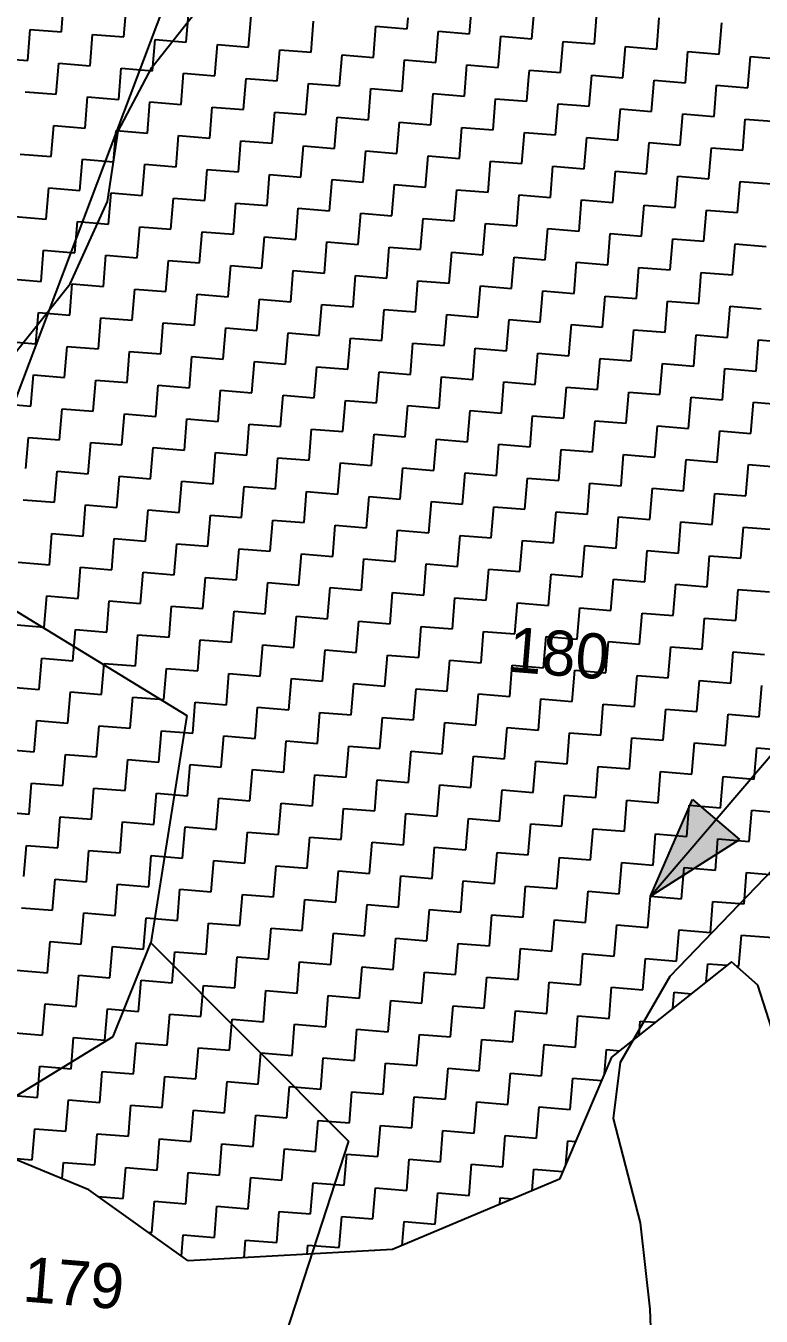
# Model space of a CAD drawing. Header units: metres. Extents: x 286589 to 288713, y 2001360 to 2004418.
# Drawn here: x 287371.2 to 287494.2, y 2003414.2 to 2003630.1 of the extents above; entities that cross this region are included whole.
import ezdxf
from ezdxf.enums import TextEntityAlignment as Align

# ---------------------------------------------------------------- set-up
doc = ezdxf.new("R2010")
doc.units = ezdxf.units.M
doc.header["$MEASUREMENT"] = 0
for name, color, linetype in [('LINE_WATER', 4, 'Continuous'), ('POLY_HATCH', 12, 'Continuous'), ('POLY_PARCEL', 6, 'Continuous'), ('TEXT_PARCEL', 7, 'Continuous')]:
    doc.layers.add(name, color=color, linetype=linetype)
doc.styles.add('TEXT_MAP', font='')
doc.styles.get('TEXT_MAP').set_extended_font_data('Kruti Dev 050')

msp = doc.modelspace()

# ---------------------------------------------------------------- hatches: boundary and pattern name
h = msp.add_hatch(color=256)
h.paths.add_polyline_path([(287486.63, 2003497.31), (287482.71, 2003500.66), (287475.68, 2003484.48)])
h.paths.add_polyline_path([(287475.68, 2003484.48), (287490.55, 2003493.96), (287486.63, 2003497.31)])

# ---------------------------------------------------------------- linework, layer by layer
for points in [[(287359.49, 2003541.23), (287395.42, 2003636.28)], [(287475.68, 2003484.48), (287541.68, 2003561.74)], [(287475.68, 2003484.48), (287482.71, 2003500.66)], [(287482.71, 2003500.66), (287490.55, 2003493.96)], [(287475.68, 2003484.48), (287490.55, 2003493.96)]]:
    msp.add_lwpolyline(points)
at = {"layer": 'LINE_WATER'}
for p, q in [((287392.28, 2003623.14), (287400.25, 2003633.21)), ((287386.65, 2003612.49), (287392.28, 2003623.14)), ((287384.89, 2003600.72), (287386.65, 2003612.49)), ((287378.61, 2003586.94), (287384.89, 2003600.72)), ((287369.18, 2003575.14), (287378.61, 2003586.94)), ((287478.98, 2003471.14), (287496.27, 2003489.09)), ((287470.66, 2003456.73), (287478.98, 2003471.14)), ((287469.49, 2003447.3), (287470.66, 2003456.73)), ((287474.03, 2003429.85), (287469.49, 2003447.3)), ((287475.63, 2003415.43), (287474.03, 2003429.85)), ((287475.98, 2003405.08), (287475.63, 2003415.43))]:
    msp.add_line(p, q, dxfattribs=at)
at = {"layer": 'POLY_HATCH', "linetype": 'Continuous'}
for p, q in [((287377.15, 2003629.09), (287377.58, 2003634.31)), ((287387.59, 2003628.24), (287388.02, 2003633.45)), ((287398.03, 2003627.39), (287398.45, 2003632.6)), ((287445.42, 2003628.78), (287445.84, 2003633.99)), ((287455.85, 2003627.93), (287456.28, 2003633.14)), ((287408.46, 2003626.54), (287408.89, 2003631.75)), ((287418.9, 2003625.68), (287419.33, 2003630.9)), ((287434.98, 2003629.63), (287435.13, 2003631.42)), ((287466.29, 2003627.07), (287466.71, 2003632.29)), ((287476.72, 2003626.22), (287477.15, 2003631.44)), ((287487.16, 2003625.37), (287487.59, 2003630.59)), ((287371.51, 2003624.29), (287371.94, 2003629.51)), ((287371.94, 2003629.51), (287377.15, 2003629.09)), ((287381.95, 2003623.44), (287382.37, 2003628.66)), ((287382.37, 2003628.66), (287387.59, 2003628.24)), ((287429.34, 2003624.83), (287429.76, 2003630.05)), ((287429.76, 2003630.05), (287434.98, 2003629.63)), ((287439.77, 2003623.98), (287440.17, 2003628.8)), ((287440.17, 2003628.8), (287440.2, 2003629.2)), ((287440.2, 2003629.2), (287445.42, 2003628.78)), ((287450.24, 2003623.58), (287450.63, 2003628.35)), ((287450.63, 2003628.35), (287455.85, 2003627.93)), ((287392.38, 2003622.59), (287392.81, 2003627.81)), ((287392.81, 2003627.81), (287398.03, 2003627.39)), ((287402.82, 2003621.74), (287403.25, 2003626.96)), ((287403.25, 2003626.96), (287408.46, 2003626.54)), ((287413.26, 2003620.89), (287413.68, 2003626.11)), ((287413.68, 2003626.11), (287418.9, 2003625.68)), ((287460.64, 2003622.28), (287461.07, 2003627.5)), ((287461.07, 2003627.5), (287466.29, 2003627.07)), ((287471.08, 2003621.43), (287471.51, 2003626.65)), ((287471.51, 2003626.65), (287476.72, 2003626.22)), ((287366.29, 2003624.72), (287371.51, 2003624.29)), ((287423.69, 2003620.04), (287424.12, 2003625.26)), ((287424.12, 2003625.26), (287429.34, 2003624.83)), ((287434.13, 2003619.19), (287434.55, 2003624.41)), ((287434.55, 2003624.41), (287439.77, 2003623.98)), ((287481.52, 2003620.58), (287481.94, 2003625.8)), ((287481.94, 2003625.8), (287487.16, 2003625.37)), ((287491.95, 2003619.73), (287492.38, 2003624.95)), ((287492.38, 2003624.95), (287497.6, 2003624.52)), ((287376.3, 2003618.65), (287376.73, 2003623.87)), ((287376.73, 2003623.87), (287381.95, 2003623.44)), ((287386.74, 2003617.8), (287387.17, 2003623.02)), ((287387.17, 2003623.02), (287392.38, 2003622.59)), ((287397.18, 2003616.95), (287397.6, 2003622.17)), ((287397.6, 2003622.17), (287402.82, 2003621.74)), ((287444.56, 2003618.34), (287444.99, 2003623.56)), ((287444.99, 2003623.56), (287450.21, 2003623.13)), ((287450.21, 2003623.13), (287450.24, 2003623.58)), ((287455.28, 2003620.97), (287455.43, 2003622.71)), ((287455.43, 2003622.71), (287460.64, 2003622.28)), ((287465.44, 2003616.64), (287465.86, 2003621.86)), ((287465.86, 2003621.86), (287471.08, 2003621.43)), ((287407.61, 2003616.1), (287408.04, 2003621.32)), ((287408.04, 2003621.32), (287413.26, 2003620.89)), ((287418.05, 2003615.25), (287418.47, 2003620.47)), ((287418.47, 2003620.47), (287423.69, 2003620.04)), ((287428.49, 2003614.4), (287428.91, 2003619.62)), ((287428.91, 2003619.62), (287434.13, 2003619.19)), ((287455, 2003617.49), (287455.28, 2003620.97)), ((287475.87, 2003615.79), (287476.3, 2003621.01)), ((287476.3, 2003621.01), (287481.52, 2003620.58)), ((287486.31, 2003614.94), (287486.73, 2003620.16)), ((287486.73, 2003620.16), (287491.95, 2003619.73)), ((287371.09, 2003619.08), (287376.3, 2003618.65)), ((287381.1, 2003613.01), (287381.52, 2003618.23)), ((287381.52, 2003618.23), (287386.74, 2003617.8)), ((287438.92, 2003613.55), (287439.35, 2003618.77)), ((287439.35, 2003618.77), (287444.56, 2003618.34)), ((287449.36, 2003612.7), (287449.78, 2003617.91)), ((287449.78, 2003617.91), (287455, 2003617.49)), ((287391.53, 2003612.16), (287391.96, 2003617.38)), ((287391.96, 2003617.38), (287397.18, 2003616.95)), ((287401.97, 2003611.31), (287402.39, 2003616.52)), ((287402.39, 2003616.52), (287407.61, 2003616.1)), ((287412.41, 2003610.46), (287412.83, 2003615.67)), ((287412.83, 2003615.67), (287418.05, 2003615.25)), ((287459.79, 2003611.85), (287460.22, 2003617.06)), ((287460.22, 2003617.06), (287463.29, 2003616.81)), ((287463.29, 2003616.81), (287465.44, 2003616.64)), ((287470.4, 2003613.13), (287470.66, 2003616.21)), ((287470.66, 2003616.21), (287475.87, 2003615.79)), ((287480.67, 2003610.14), (287481.09, 2003615.36)), ((287481.09, 2003615.36), (287486.31, 2003614.94)), ((287375.45, 2003608.22), (287375.88, 2003613.43)), ((287375.88, 2003613.43), (287381.1, 2003613.01)), ((287422.84, 2003609.61), (287423.27, 2003614.82)), ((287423.27, 2003614.82), (287428.49, 2003614.4)), ((287433.28, 2003608.75), (287433.7, 2003613.97)), ((287433.7, 2003613.97), (287438.92, 2003613.55)), ((287443.71, 2003607.9), (287444.14, 2003613.12)), ((287444.14, 2003613.12), (287449.36, 2003612.7)), ((287470.23, 2003611), (287470.4, 2003613.13)), ((287491.1, 2003609.29), (287491.53, 2003614.51)), ((287491.53, 2003614.51), (287496.75, 2003614.09)), ((287385.89, 2003607.36), (287386.32, 2003612.58)), ((287386.32, 2003612.58), (287391.53, 2003612.16)), ((287396.33, 2003606.51), (287396.75, 2003611.73)), ((287396.75, 2003611.73), (287401.97, 2003611.31)), ((287454.15, 2003607.05), (287454.58, 2003612.27)), ((287454.58, 2003612.27), (287459.79, 2003611.85)), ((287464.59, 2003606.2), (287465.01, 2003611.42)), ((287465.01, 2003611.42), (287470.23, 2003611)), ((287406.76, 2003605.66), (287407.19, 2003610.88)), ((287407.19, 2003610.88), (287412.41, 2003610.46)), ((287417.2, 2003604.81), (287417.62, 2003610.03)), ((287417.62, 2003610.03), (287422.84, 2003609.61)), ((287427.63, 2003603.96), (287428.06, 2003609.18)), ((287428.06, 2003609.18), (287433.28, 2003608.75)), ((287475.02, 2003605.35), (287475.44, 2003610.51)), ((287475.44, 2003610.51), (287475.45, 2003610.57)), ((287475.45, 2003610.57), (287480.67, 2003610.14)), ((287485.52, 2003605.29), (287485.88, 2003609.72)), ((287485.88, 2003609.72), (287491.1, 2003609.29)), ((287370.24, 2003608.64), (287375.45, 2003608.22)), ((287380.25, 2003602.57), (287380.67, 2003607.79)), ((287380.67, 2003607.79), (287385.89, 2003607.36)), ((287390.68, 2003601.72), (287391.11, 2003606.94)), ((287391.11, 2003606.94), (287396.33, 2003606.51)), ((287438.07, 2003603.11), (287438.5, 2003608.33)), ((287438.5, 2003608.33), (287443.71, 2003607.9)), ((287448.51, 2003602.26), (287448.93, 2003607.48)), ((287448.93, 2003607.48), (287454.15, 2003607.05)), ((287458.94, 2003601.41), (287459.37, 2003606.63)), ((287459.37, 2003606.63), (287464.59, 2003606.2)), ((287401.12, 2003600.87), (287401.54, 2003606.09)), ((287401.54, 2003606.09), (287406.76, 2003605.66)), ((287411.55, 2003600.02), (287411.98, 2003605.24)), ((287411.98, 2003605.24), (287417.2, 2003604.81)), ((287469.38, 2003600.56), (287469.8, 2003605.78)), ((287469.8, 2003605.78), (287475.02, 2003605.35)), ((287479.82, 2003599.71), (287480.24, 2003604.93)), ((287480.24, 2003604.93), (287485.46, 2003604.5)), ((287485.46, 2003604.5), (287485.52, 2003605.29)), ((287374.6, 2003597.78), (287375.03, 2003603)), ((287375.03, 2003603), (287380.25, 2003602.57)), ((287421.99, 2003599.17), (287422.42, 2003604.39)), ((287422.42, 2003604.39), (287427.63, 2003603.96)), ((287432.43, 2003598.32), (287432.85, 2003603.54)), ((287432.85, 2003603.54), (287438.07, 2003603.11)), ((287442.86, 2003597.47), (287443.29, 2003602.69)), ((287443.29, 2003602.69), (287448.51, 2003602.26)), ((287490.25, 2003598.86), (287490.56, 2003602.67)), ((287490.56, 2003602.67), (287490.68, 2003604.08)), ((287490.68, 2003604.08), (287495.9, 2003603.65)), ((287385.04, 2003596.93), (287385.46, 2003602.15)), ((287385.46, 2003602.15), (287390.68, 2003601.72)), ((287395.48, 2003596.08), (287395.9, 2003601.3)), ((287395.9, 2003601.3), (287401.12, 2003600.87)), ((287405.91, 2003595.23), (287406.34, 2003600.44)), ((287406.34, 2003600.44), (287411.55, 2003600.02)), ((287453.3, 2003596.62), (287453.73, 2003601.83)), ((287453.73, 2003601.83), (287458.94, 2003601.41)), ((287463.74, 2003595.77), (287464.16, 2003600.98)), ((287464.16, 2003600.98), (287469.38, 2003600.56)), ((287369.38, 2003598.2), (287374.6, 2003597.78)), ((287416.35, 2003594.38), (287416.77, 2003599.59)), ((287416.77, 2003599.59), (287421.99, 2003599.17)), ((287426.78, 2003593.53), (287427.21, 2003598.74)), ((287427.21, 2003598.74), (287432.43, 2003598.32)), ((287474.17, 2003594.92), (287474.6, 2003600.13)), ((287474.6, 2003600.13), (287479.82, 2003599.71)), ((287484.61, 2003594.06), (287485.03, 2003599.28)), ((287485.03, 2003599.28), (287490.25, 2003598.86)), ((287379.4, 2003592.14), (287379.82, 2003597.35)), ((287379.82, 2003597.35), (287385.04, 2003596.93)), ((287389.83, 2003591.28), (287390.26, 2003596.5)), ((287390.26, 2003596.5), (287395.48, 2003596.08)), ((287437.22, 2003592.67), (287437.65, 2003597.89)), ((287437.65, 2003597.89), (287442.86, 2003597.47)), ((287447.66, 2003591.82), (287448.08, 2003597.04)), ((287448.08, 2003597.04), (287453.3, 2003596.62)), ((287458.09, 2003590.97), (287458.52, 2003596.19)), ((287458.52, 2003596.19), (287463.74, 2003595.77)), ((287400.27, 2003590.43), (287400.69, 2003595.65)), ((287400.69, 2003595.65), (287405.91, 2003595.23)), ((287410.7, 2003589.58), (287411.13, 2003594.8)), ((287411.13, 2003594.8), (287416.35, 2003594.38)), ((287421.14, 2003588.73), (287421.57, 2003593.95)), ((287421.57, 2003593.95), (287426.78, 2003593.53)), ((287468.53, 2003590.12), (287468.95, 2003595.34)), ((287468.95, 2003595.34), (287474.17, 2003594.92)), ((287478.96, 2003589.27), (287479.39, 2003594.49)), ((287479.39, 2003594.49), (287484.61, 2003594.06)), ((287373.75, 2003587.34), (287374.18, 2003592.56)), ((287374.18, 2003592.56), (287379.4, 2003592.14)), ((287384.19, 2003586.49), (287384.61, 2003591.71)), ((287384.61, 2003591.71), (287389.83, 2003591.28)), ((287431.58, 2003587.88), (287432, 2003593.1)), ((287432, 2003593.1), (287437.22, 2003592.67)), ((287442.01, 2003587.03), (287442.44, 2003592.25)), ((287442.44, 2003592.25), (287447.66, 2003591.82)), ((287489.4, 2003588.42), (287489.83, 2003593.64)), ((287489.83, 2003593.64), (287495.04, 2003593.21)), ((287394.62, 2003585.64), (287395.05, 2003590.86)), ((287395.05, 2003590.86), (287400.27, 2003590.43)), ((287405.06, 2003584.79), (287405.49, 2003590.01)), ((287405.49, 2003590.01), (287410.7, 2003589.58)), ((287452.45, 2003586.18), (287452.87, 2003591.4)), ((287452.87, 2003591.4), (287458.09, 2003590.97)), ((287462.89, 2003585.33), (287463.31, 2003590.55)), ((287463.31, 2003590.55), (287468.53, 2003590.12)), ((287473.32, 2003584.48), (287473.75, 2003589.7)), ((287473.75, 2003589.7), (287478.96, 2003589.27)), ((287368.53, 2003587.77), (287373.75, 2003587.34)), ((287415.5, 2003583.94), (287415.92, 2003589.16)), ((287415.92, 2003589.16), (287421.14, 2003588.73)), ((287425.93, 2003583.09), (287426.36, 2003588.31)), ((287426.36, 2003588.31), (287431.58, 2003587.88)), ((287436.37, 2003582.24), (287436.79, 2003587.46)), ((287436.79, 2003587.46), (287442.01, 2003587.03)), ((287483.76, 2003583.63), (287484.18, 2003588.85)), ((287484.18, 2003588.85), (287489.4, 2003588.42)), ((287378.55, 2003581.7), (287378.97, 2003586.92)), ((287378.97, 2003586.92), (287384.19, 2003586.49)), ((287388.98, 2003580.85), (287389.41, 2003586.07)), ((287389.41, 2003586.07), (287394.62, 2003585.64)), ((287399.42, 2003580), (287399.84, 2003585.22)), ((287399.84, 2003585.22), (287405.06, 2003584.79)), ((287446.81, 2003581.39), (287447.23, 2003586.61)), ((287447.23, 2003586.61), (287452.45, 2003586.18)), ((287457.24, 2003580.54), (287457.67, 2003585.76)), ((287457.67, 2003585.76), (287462.89, 2003585.33)), ((287409.85, 2003579.15), (287410.28, 2003584.37)), ((287410.28, 2003584.37), (287415.5, 2003583.94)), ((287420.29, 2003578.3), (287420.72, 2003583.51)), ((287420.72, 2003583.51), (287425.93, 2003583.09)), ((287467.68, 2003579.69), (287468.1, 2003584.9)), ((287468.1, 2003584.9), (287473.32, 2003584.48)), ((287478.11, 2003578.84), (287478.54, 2003584.05)), ((287478.54, 2003584.05), (287483.76, 2003583.63)), ((287488.55, 2003577.99), (287488.98, 2003583.2)), ((287488.98, 2003583.2), (287494.19, 2003582.78)), ((287372.9, 2003576.91), (287373.33, 2003582.12)), ((287373.33, 2003582.12), (287378.55, 2003581.7)), ((287383.34, 2003576.06), (287383.76, 2003581.27)), ((287383.76, 2003581.27), (287388.98, 2003580.85)), ((287430.73, 2003577.45), (287431.15, 2003582.66)), ((287431.15, 2003582.66), (287436.37, 2003582.24)), ((287441.16, 2003576.6), (287441.59, 2003581.81)), ((287441.59, 2003581.81), (287446.81, 2003581.39)), ((287451.6, 2003575.74), (287452.02, 2003580.96)), ((287452.02, 2003580.96), (287457.24, 2003580.54)), ((287393.77, 2003575.21), (287394.2, 2003580.42)), ((287394.2, 2003580.42), (287399.42, 2003580)), ((287404.21, 2003574.35), (287404.64, 2003579.57)), ((287404.64, 2003579.57), (287409.85, 2003579.15)), ((287414.65, 2003573.5), (287415.07, 2003578.72)), ((287415.07, 2003578.72), (287420.29, 2003578.3)), ((287462.03, 2003574.89), (287462.46, 2003580.11)), ((287462.46, 2003580.11), (287467.68, 2003579.69)), ((287472.47, 2003574.04), (287472.9, 2003579.26)), ((287472.9, 2003579.26), (287478.11, 2003578.84)), ((287367.68, 2003577.33), (287372.9, 2003576.91)), ((287377.69, 2003571.26), (287378.12, 2003576.48)), ((287378.12, 2003576.48), (287383.34, 2003576.06)), ((287425.08, 2003572.65), (287425.51, 2003577.87)), ((287425.51, 2003577.87), (287430.73, 2003577.45)), ((287435.52, 2003571.8), (287435.94, 2003577.02)), ((287435.94, 2003577.02), (287441.16, 2003576.6)), ((287482.91, 2003573.19), (287483.33, 2003578.41)), ((287483.33, 2003578.41), (287488.55, 2003577.99)), ((287493.34, 2003572.34), (287493.77, 2003577.56)), ((287493.77, 2003577.56), (287498.99, 2003577.13)), ((287388.13, 2003570.41), (287388.56, 2003575.63)), ((287388.56, 2003575.63), (287393.77, 2003575.21)), ((287398.57, 2003569.56), (287398.99, 2003574.78)), ((287398.99, 2003574.78), (287404.21, 2003574.35)), ((287445.95, 2003570.95), (287446.38, 2003576.17)), ((287446.38, 2003576.17), (287451.6, 2003575.74)), ((287456.39, 2003570.1), (287456.82, 2003575.32)), ((287456.82, 2003575.32), (287462.03, 2003574.89)), ((287466.83, 2003569.25), (287467.25, 2003574.47)), ((287467.25, 2003574.47), (287472.47, 2003574.04)), ((287409, 2003568.71), (287409.43, 2003573.93)), ((287409.43, 2003573.93), (287414.65, 2003573.5)), ((287419.44, 2003567.86), (287419.86, 2003573.08)), ((287419.86, 2003573.08), (287425.08, 2003572.65)), ((287429.88, 2003567.01), (287430.3, 2003572.23)), ((287430.3, 2003572.23), (287435.52, 2003571.8)), ((287477.26, 2003568.4), (287477.69, 2003573.62)), ((287477.69, 2003573.62), (287482.91, 2003573.19)), ((287487.7, 2003567.55), (287488.12, 2003572.77)), ((287488.12, 2003572.77), (287493.34, 2003572.34)), ((287372.05, 2003566.47), (287372.48, 2003571.69)), ((287372.48, 2003571.69), (287377.69, 2003571.26)), ((287382.49, 2003565.62), (287382.91, 2003570.84)), ((287382.91, 2003570.84), (287388.13, 2003570.41)), ((287392.92, 2003564.77), (287393.35, 2003569.99)), ((287393.35, 2003569.99), (287398.57, 2003569.56)), ((287440.31, 2003566.16), (287440.74, 2003571.38)), ((287440.74, 2003571.38), (287445.95, 2003570.95)), ((287450.75, 2003565.31), (287451.17, 2003570.53)), ((287451.17, 2003570.53), (287456.39, 2003570.1)), ((287403.36, 2003563.92), (287403.78, 2003569.14)), ((287403.78, 2003569.14), (287409, 2003568.71)), ((287413.8, 2003563.07), (287414.22, 2003568.29)), ((287414.22, 2003568.29), (287419.44, 2003567.86)), ((287461.18, 2003564.46), (287461.61, 2003569.68)), ((287461.61, 2003569.68), (287466.83, 2003569.25)), ((287471.62, 2003563.61), (287472.05, 2003568.83)), ((287472.05, 2003568.83), (287477.26, 2003568.4)), ((287482.06, 2003562.76), (287482.48, 2003567.97)), ((287482.48, 2003567.97), (287487.7, 2003567.55)), ((287366.83, 2003566.9), (287372.05, 2003566.47)), ((287376.84, 2003560.83), (287377.27, 2003566.04)), ((287377.27, 2003566.04), (287382.49, 2003565.62)), ((287424.23, 2003562.22), (287424.66, 2003567.44)), ((287424.66, 2003567.44), (287429.88, 2003567.01)), ((287434.67, 2003561.37), (287435.09, 2003566.58)), ((287435.09, 2003566.58), (287440.31, 2003566.16)), ((287445.1, 2003560.52), (287445.53, 2003565.73)), ((287445.53, 2003565.73), (287450.75, 2003565.31)), ((287492.49, 2003561.91), (287492.92, 2003567.12)), ((287492.92, 2003567.12), (287498.14, 2003566.7)), ((287387.28, 2003559.98), (287387.71, 2003565.19)), ((287387.71, 2003565.19), (287392.92, 2003564.77)), ((287397.72, 2003559.13), (287398.14, 2003564.34)), ((287398.14, 2003564.34), (287403.36, 2003563.92)), ((287408.15, 2003558.27), (287408.58, 2003563.49)), ((287408.58, 2003563.49), (287413.8, 2003563.07)), ((287455.54, 2003559.66), (287455.97, 2003564.88)), ((287455.97, 2003564.88), (287461.18, 2003564.46)), ((287465.98, 2003558.81), (287466.4, 2003564.03)), ((287466.4, 2003564.03), (287471.62, 2003563.61)), ((287418.59, 2003557.42), (287419.01, 2003562.64)), ((287419.01, 2003562.64), (287424.23, 2003562.22)), ((287429.02, 2003556.57), (287429.45, 2003561.79)), ((287429.45, 2003561.79), (287434.67, 2003561.37)), ((287476.41, 2003557.96), (287476.84, 2003563.18)), ((287476.84, 2003563.18), (287482.06, 2003562.76)), ((287486.85, 2003557.11), (287487.27, 2003562.33)), ((287487.27, 2003562.33), (287492.49, 2003561.91)), ((287371.2, 2003556.03), (287371.63, 2003561.25)), ((287371.63, 2003561.25), (287376.84, 2003560.83)), ((287381.64, 2003555.18), (287382.06, 2003560.4)), ((287382.06, 2003560.4), (287387.28, 2003559.98)), ((287392.07, 2003554.33), (287392.5, 2003559.55)), ((287392.5, 2003559.55), (287397.72, 2003559.13)), ((287439.46, 2003555.72), (287439.89, 2003560.94)), ((287439.89, 2003560.94), (287445.1, 2003560.52)), ((287449.9, 2003554.87), (287450.32, 2003560.09)), ((287450.32, 2003560.09), (287455.54, 2003559.66)), ((287460.33, 2003554.02), (287460.76, 2003559.24)), ((287460.76, 2003559.24), (287465.98, 2003558.81)), ((287402.51, 2003553.48), (287402.93, 2003558.7)), ((287402.93, 2003558.7), (287408.15, 2003558.27)), ((287412.95, 2003552.63), (287413.37, 2003557.85)), ((287413.37, 2003557.85), (287418.59, 2003557.42)), ((287423.38, 2003551.78), (287423.81, 2003557)), ((287423.81, 2003557), (287429.02, 2003556.57)), ((287470.77, 2003553.17), (287471.19, 2003558.39)), ((287471.19, 2003558.39), (287476.41, 2003557.96)), ((287481.21, 2003552.32), (287481.63, 2003557.54)), ((287481.63, 2003557.54), (287486.85, 2003557.11)), ((287375.99, 2003550.39), (287376.42, 2003555.61)), ((287376.42, 2003555.61), (287381.64, 2003555.18)), ((287433.82, 2003550.93), (287434.24, 2003556.15)), ((287434.24, 2003556.15), (287439.46, 2003555.72)), ((287444.25, 2003550.08), (287444.68, 2003555.3)), ((287444.68, 2003555.3), (287449.9, 2003554.87)), ((287491.64, 2003551.47), (287492.07, 2003556.69)), ((287492.07, 2003556.69), (287497.29, 2003556.26)), ((287386.43, 2003549.54), (287386.85, 2003554.76)), ((287386.85, 2003554.76), (287392.07, 2003554.33)), ((287396.87, 2003548.69), (287397.29, 2003553.91)), ((287397.29, 2003553.91), (287402.51, 2003553.48)), ((287407.3, 2003547.84), (287407.73, 2003553.06)), ((287407.73, 2003553.06), (287412.95, 2003552.63)), ((287454.69, 2003549.23), (287455.12, 2003554.45)), ((287455.12, 2003554.45), (287460.33, 2003554.02)), ((287465.13, 2003548.38), (287465.55, 2003553.6)), ((287465.55, 2003553.6), (287470.77, 2003553.17)), ((287475.56, 2003547.53), (287475.99, 2003552.75)), ((287475.99, 2003552.75), (287481.21, 2003552.32)), ((287370.77, 2003550.82), (287375.99, 2003550.39)), ((287417.74, 2003546.99), (287418.16, 2003552.21)), ((287418.16, 2003552.21), (287423.38, 2003551.78)), ((287428.17, 2003546.14), (287428.6, 2003551.36)), ((287428.6, 2003551.36), (287433.82, 2003550.93)), ((287438.61, 2003545.29), (287439.04, 2003550.5)), ((287439.04, 2003550.5), (287444.25, 2003550.08)), ((287486, 2003546.68), (287486.42, 2003551.89)), ((287486.42, 2003551.89), (287491.64, 2003551.47)), ((287380.79, 2003544.75), (287381.21, 2003549.97)), ((287381.21, 2003549.97), (287386.43, 2003549.54)), ((287391.22, 2003543.9), (287391.65, 2003549.11)), ((287391.65, 2003549.11), (287396.87, 2003548.69)), ((287449.05, 2003544.44), (287449.47, 2003549.65)), ((287449.47, 2003549.65), (287454.69, 2003549.23)), ((287459.48, 2003543.59), (287459.91, 2003548.8)), ((287459.91, 2003548.8), (287465.13, 2003548.38)), ((287401.66, 2003543.05), (287402.08, 2003548.26)), ((287402.08, 2003548.26), (287407.3, 2003547.84)), ((287412.09, 2003542.2), (287412.52, 2003547.41)), ((287412.52, 2003547.41), (287417.74, 2003546.99)), ((287422.53, 2003541.34), (287422.96, 2003546.56)), ((287422.96, 2003546.56), (287428.17, 2003546.14)), ((287469.92, 2003542.73), (287470.34, 2003547.95)), ((287470.34, 2003547.95), (287475.56, 2003547.53)), ((287480.35, 2003541.88), (287480.78, 2003547.1)), ((287480.78, 2003547.1), (287486, 2003546.68)), ((287490.79, 2003541.03), (287491.22, 2003546.25)), ((287491.22, 2003546.25), (287496.43, 2003545.83)), ((287375.14, 2003539.95), (287375.57, 2003545.17)), ((287375.57, 2003545.17), (287380.79, 2003544.75)), ((287385.58, 2003539.1), (287386, 2003544.32)), ((287386, 2003544.32), (287391.22, 2003543.9)), ((287432.97, 2003540.49), (287433.39, 2003545.71)), ((287433.39, 2003545.71), (287438.61, 2003545.29)), ((287443.4, 2003539.64), (287443.83, 2003544.86)), ((287443.83, 2003544.86), (287449.05, 2003544.44)), ((287396.01, 2003538.25), (287396.44, 2003543.47)), ((287396.44, 2003543.47), (287401.66, 2003543.05)), ((287406.45, 2003537.4), (287406.88, 2003542.62)), ((287406.88, 2003542.62), (287412.09, 2003542.2)), ((287453.84, 2003538.79), (287454.26, 2003544.01)), ((287454.26, 2003544.01), (287459.48, 2003543.59)), ((287464.28, 2003537.94), (287464.7, 2003543.16)), ((287464.7, 2003543.16), (287469.92, 2003542.73)), ((287474.71, 2003537.09), (287475.14, 2003542.31)), ((287475.14, 2003542.31), (287480.35, 2003541.88)), ((287369.92, 2003540.38), (287375.14, 2003539.95)), ((287416.89, 2003536.55), (287417.31, 2003541.77)), ((287417.31, 2003541.77), (287422.53, 2003541.34)), ((287427.32, 2003535.7), (287427.75, 2003540.92)), ((287427.75, 2003540.92), (287432.97, 2003540.49)), ((287437.76, 2003534.85), (287438.18, 2003540.07)), ((287438.18, 2003540.07), (287443.4, 2003539.64)), ((287485.15, 2003536.24), (287485.57, 2003541.46)), ((287485.57, 2003541.46), (287490.79, 2003541.03)), ((287379.94, 2003534.31), (287380.36, 2003539.53)), ((287380.36, 2003539.53), (287385.58, 2003539.1)), ((287390.37, 2003533.46), (287390.8, 2003538.68)), ((287390.8, 2003538.68), (287396.01, 2003538.25)), ((287400.81, 2003532.61), (287401.23, 2003537.83)), ((287401.23, 2003537.83), (287406.45, 2003537.4)), ((287448.2, 2003534), (287448.62, 2003539.22)), ((287448.62, 2003539.22), (287453.84, 2003538.79)), ((287458.63, 2003533.15), (287459.06, 2003538.37)), ((287459.06, 2003538.37), (287464.28, 2003537.94)), ((287411.24, 2003531.76), (287411.67, 2003536.98)), ((287411.67, 2003536.98), (287416.89, 2003536.55)), ((287421.68, 2003530.91), (287422.11, 2003536.13)), ((287422.11, 2003536.13), (287427.32, 2003535.7)), ((287469.07, 2003532.3), (287469.49, 2003537.52)), ((287469.49, 2003537.52), (287474.71, 2003537.09)), ((287479.5, 2003531.45), (287479.93, 2003536.67)), ((287479.93, 2003536.67), (287485.15, 2003536.24)), ((287489.94, 2003530.6), (287490.37, 2003535.82)), ((287490.37, 2003535.82), (287495.58, 2003535.39)), ((287374.29, 2003529.52), (287374.72, 2003534.74)), ((287374.72, 2003534.74), (287379.94, 2003534.31)), ((287384.73, 2003528.67), (287385.15, 2003533.89)), ((287385.15, 2003533.89), (287390.37, 2003533.46)), ((287432.12, 2003530.06), (287432.54, 2003535.28)), ((287432.54, 2003535.28), (287437.76, 2003534.85)), ((287442.55, 2003529.21), (287442.98, 2003534.43)), ((287442.98, 2003534.43), (287448.2, 2003534)), ((287452.99, 2003528.36), (287453.41, 2003533.57)), ((287453.41, 2003533.57), (287458.63, 2003533.15)), ((287395.16, 2003527.82), (287395.59, 2003533.04)), ((287395.59, 2003533.04), (287400.81, 2003532.61)), ((287405.6, 2003526.97), (287406.03, 2003532.18)), ((287406.03, 2003532.18), (287411.24, 2003531.76)), ((287416.04, 2003526.12), (287416.46, 2003531.33)), ((287416.46, 2003531.33), (287421.68, 2003530.91)), ((287463.42, 2003527.51), (287463.85, 2003532.72)), ((287463.85, 2003532.72), (287469.07, 2003532.3)), ((287473.86, 2003526.65), (287474.29, 2003531.87)), ((287474.29, 2003531.87), (287479.5, 2003531.45)), ((287369.07, 2003529.94), (287374.29, 2003529.52)), ((287379.08, 2003523.87), (287379.51, 2003529.09)), ((287379.51, 2003529.09), (287384.73, 2003528.67)), ((287426.47, 2003525.26), (287426.9, 2003530.48)), ((287426.9, 2003530.48), (287432.12, 2003530.06)), ((287436.91, 2003524.41), (287437.33, 2003529.63)), ((287437.33, 2003529.63), (287442.55, 2003529.21)), ((287484.3, 2003525.8), (287484.72, 2003531.02)), ((287484.72, 2003531.02), (287489.94, 2003530.6)), ((287389.52, 2003523.02), (287389.95, 2003528.24)), ((287389.95, 2003528.24), (287395.16, 2003527.82)), ((287399.96, 2003522.17), (287400.38, 2003527.39)), ((287400.38, 2003527.39), (287405.6, 2003526.97)), ((287447.34, 2003523.56), (287447.77, 2003528.78)), ((287447.77, 2003528.78), (287452.99, 2003528.36)), ((287457.78, 2003522.71), (287458.21, 2003527.93)), ((287458.21, 2003527.93), (287463.42, 2003527.51)), ((287468.22, 2003521.86), (287468.64, 2003527.08)), ((287468.64, 2003527.08), (287473.86, 2003526.65)), ((287410.39, 2003521.32), (287410.82, 2003526.54)), ((287410.82, 2003526.54), (287416.04, 2003526.12)), ((287420.83, 2003520.47), (287421.25, 2003525.69)), ((287421.25, 2003525.69), (287426.47, 2003525.26)), ((287431.27, 2003519.62), (287431.69, 2003524.84)), ((287431.69, 2003524.84), (287436.91, 2003524.41)), ((287478.65, 2003521.01), (287479.08, 2003526.23)), ((287479.08, 2003526.23), (287484.3, 2003525.8)), ((287489.09, 2003520.16), (287489.52, 2003525.38)), ((287489.52, 2003525.38), (287494.73, 2003524.95)), ((287373.44, 2003519.08), (287373.87, 2003524.3)), ((287373.87, 2003524.3), (287379.08, 2003523.87)), ((287383.88, 2003518.23), (287384.3, 2003523.45)), ((287384.3, 2003523.45), (287389.52, 2003523.02)), ((287394.31, 2003517.38), (287394.74, 2003522.6)), ((287394.74, 2003522.6), (287399.96, 2003522.17)), ((287441.7, 2003518.77), (287442.13, 2003523.99)), ((287442.13, 2003523.99), (287447.34, 2003523.56)), ((287452.14, 2003517.92), (287452.56, 2003523.14)), ((287452.56, 2003523.14), (287457.78, 2003522.71)), ((287404.75, 2003516.53), (287405.17, 2003521.75)), ((287405.17, 2003521.75), (287410.39, 2003521.32)), ((287415.19, 2003515.68), (287415.61, 2003520.9)), ((287415.61, 2003520.9), (287420.83, 2003520.47)), ((287462.57, 2003517.07), (287463, 2003522.29)), ((287463, 2003522.29), (287468.22, 2003521.86)), ((287473.01, 2003516.22), (287473.44, 2003521.44)), ((287473.44, 2003521.44), (287478.65, 2003521.01)), ((287483.45, 2003515.37), (287483.87, 2003520.59)), ((287483.87, 2003520.59), (287489.09, 2003520.16)), ((287368.22, 2003519.51), (287373.44, 2003519.08)), ((287378.23, 2003513.44), (287378.66, 2003518.66)), ((287378.66, 2003518.66), (287383.88, 2003518.23)), ((287425.62, 2003514.83), (287426.05, 2003520.05)), ((287426.05, 2003520.05), (287431.27, 2003519.62)), ((287436.06, 2003513.98), (287436.48, 2003519.2)), ((287436.48, 2003519.2), (287441.7, 2003518.77)), ((287446.49, 2003513.13), (287446.92, 2003518.35)), ((287446.92, 2003518.35), (287452.14, 2003517.92)), ((287493.88, 2003514.52), (287494.31, 2003519.74)), ((287388.67, 2003512.59), (287389.1, 2003517.81)), ((287389.1, 2003517.81), (287394.31, 2003517.38)), ((287399.11, 2003511.74), (287399.53, 2003516.96)), ((287399.53, 2003516.96), (287404.75, 2003516.53)), ((287409.54, 2003510.89), (287409.97, 2003516.1)), ((287409.97, 2003516.1), (287415.19, 2003515.68)), ((287456.93, 2003512.28), (287457.36, 2003517.49)), ((287457.36, 2003517.49), (287462.57, 2003517.07)), ((287467.37, 2003511.43), (287467.79, 2003516.64)), ((287467.79, 2003516.64), (287473.01, 2003516.22)), ((287372.59, 2003508.65), (287373.02, 2003513.86)), ((287373.02, 2003513.86), (287378.23, 2003513.44)), ((287419.98, 2003510.04), (287420.4, 2003515.25)), ((287420.4, 2003515.25), (287425.62, 2003514.83)), ((287430.41, 2003509.19), (287430.84, 2003514.4)), ((287430.84, 2003514.4), (287436.06, 2003513.98)), ((287477.8, 2003510.58), (287478.23, 2003515.79)), ((287478.23, 2003515.79), (287483.45, 2003515.37)), ((287488.24, 2003509.72), (287488.66, 2003514.94)), ((287488.66, 2003514.94), (287493.88, 2003514.52)), ((287383.03, 2003507.8), (287383.45, 2003513.01)), ((287383.45, 2003513.01), (287388.67, 2003512.59)), ((287393.46, 2003506.94), (287393.89, 2003512.16)), ((287393.89, 2003512.16), (287399.11, 2003511.74)), ((287440.85, 2003508.33), (287441.28, 2003513.55)), ((287441.28, 2003513.55), (287446.49, 2003513.13)), ((287451.29, 2003507.48), (287451.71, 2003512.7)), ((287451.71, 2003512.7), (287456.93, 2003512.28)), ((287461.72, 2003506.63), (287462.15, 2003511.85)), ((287462.15, 2003511.85), (287467.37, 2003511.43)), ((287403.9, 2003506.09), (287404.32, 2003511.31)), ((287404.32, 2003511.31), (287409.54, 2003510.89)), ((287414.34, 2003505.24), (287414.76, 2003510.46)), ((287414.76, 2003510.46), (287419.98, 2003510.04)), ((287424.77, 2003504.39), (287425.2, 2003509.61)), ((287425.2, 2003509.61), (287430.41, 2003509.19)), ((287472.16, 2003505.78), (287472.58, 2003511)), ((287472.58, 2003511), (287477.8, 2003510.58)), ((287482.6, 2003504.93), (287483.02, 2003510.15)), ((287483.02, 2003510.15), (287488.24, 2003509.72)), ((287367.37, 2003509.07), (287372.59, 2003508.65)), ((287377.38, 2003503), (287377.81, 2003508.22)), ((287377.81, 2003508.22), (287383.03, 2003507.8)), ((287387.82, 2003502.15), (287388.24, 2003507.37)), ((287388.24, 2003507.37), (287393.46, 2003506.94)), ((287435.21, 2003503.54), (287435.63, 2003508.76)), ((287435.63, 2003508.76), (287440.85, 2003508.33)), ((287445.64, 2003502.69), (287446.07, 2003507.91)), ((287446.07, 2003507.91), (287451.29, 2003507.48)), ((287493.03, 2003504.08), (287493.46, 2003509.3)), ((287493.46, 2003509.3), (287498.68, 2003508.87)), ((287398.26, 2003501.3), (287398.68, 2003506.52)), ((287398.68, 2003506.52), (287403.9, 2003506.09)), ((287408.69, 2003500.45), (287409.12, 2003505.67)), ((287409.12, 2003505.67), (287414.34, 2003505.24)), ((287456.08, 2003501.84), (287456.51, 2003507.06)), ((287456.51, 2003507.06), (287461.72, 2003506.63)), ((287466.52, 2003500.99), (287466.94, 2003506.21)), ((287466.94, 2003506.21), (287472.16, 2003505.78)), ((287476.95, 2003500.14), (287477.38, 2003505.36)), ((287477.38, 2003505.36), (287482.6, 2003504.93)), ((287371.74, 2003498.21), (287372.17, 2003503.43)), ((287372.17, 2003503.43), (287377.38, 2003503)), ((287419.13, 2003499.6), (287419.55, 2003504.82)), ((287419.55, 2003504.82), (287424.77, 2003504.39)), ((287429.56, 2003498.75), (287429.99, 2003503.97)), ((287429.99, 2003503.97), (287435.21, 2003503.54)), ((287440, 2003497.9), (287440.43, 2003503.12)), ((287440.43, 2003503.12), (287445.64, 2003502.69)), ((287487.39, 2003499.29), (287487.81, 2003504.51)), ((287487.81, 2003504.51), (287493.03, 2003504.08)), ((287382.18, 2003497.36), (287382.6, 2003502.58)), ((287382.6, 2003502.58), (287387.82, 2003502.15)), ((287392.61, 2003496.51), (287393.04, 2003501.73)), ((287393.04, 2003501.73), (287398.26, 2003501.3)), ((287403.05, 2003495.66), (287403.47, 2003500.88)), ((287403.47, 2003500.88), (287408.69, 2003500.45)), ((287450.44, 2003497.05), (287450.86, 2003502.27)), ((287450.86, 2003502.27), (287456.08, 2003501.84)), ((287460.87, 2003496.2), (287461.3, 2003501.42)), ((287461.3, 2003501.42), (287466.52, 2003500.99)), ((287413.48, 2003494.81), (287413.91, 2003500.03)), ((287413.91, 2003500.03), (287419.13, 2003499.6)), ((287423.92, 2003493.96), (287424.35, 2003499.17)), ((287424.35, 2003499.17), (287429.56, 2003498.75)), ((287471.31, 2003495.35), (287471.73, 2003500.56)), ((287471.73, 2003500.56), (287476.95, 2003500.14)), ((287481.74, 2003494.5), (287482.17, 2003499.71)), ((287482.17, 2003499.71), (287487.39, 2003499.29)), ((287492.18, 2003493.65), (287492.61, 2003498.86)), ((287492.61, 2003498.86), (287497.82, 2003498.44)), ((287366.52, 2003498.64), (287371.74, 2003498.21)), ((287376.53, 2003492.57), (287376.96, 2003497.78)), ((287376.96, 2003497.78), (287382.18, 2003497.36)), ((287386.97, 2003491.72), (287387.39, 2003496.93)), ((287387.39, 2003496.93), (287392.61, 2003496.51)), ((287434.36, 2003493.11), (287434.78, 2003498.32)), ((287434.78, 2003498.32), (287440, 2003497.9)), ((287444.79, 2003492.26), (287445.22, 2003497.47)), ((287445.22, 2003497.47), (287450.44, 2003497.05)), ((287455.23, 2003491.4), (287455.65, 2003496.62)), ((287455.65, 2003496.62), (287460.87, 2003496.2)), ((287397.4, 2003490.86), (287397.83, 2003496.08)), ((287397.83, 2003496.08), (287403.05, 2003495.66)), ((287407.84, 2003490.01), (287408.27, 2003495.23)), ((287408.27, 2003495.23), (287413.48, 2003494.81)), ((287418.28, 2003489.16), (287418.7, 2003494.38)), ((287418.7, 2003494.38), (287423.92, 2003493.96)), ((287465.67, 2003490.55), (287466.09, 2003495.77)), ((287466.09, 2003495.77), (287471.31, 2003495.35)), ((287476.1, 2003489.7), (287476.53, 2003494.92)), ((287476.53, 2003494.92), (287481.74, 2003494.5)), ((287370.89, 2003487.77), (287371.31, 2003492.99)), ((287371.31, 2003492.99), (287376.53, 2003492.57)), ((287428.71, 2003488.31), (287429.14, 2003493.53)), ((287429.14, 2003493.53), (287434.36, 2003493.11)), ((287439.15, 2003487.46), (287439.57, 2003492.68)), ((287439.57, 2003492.68), (287444.79, 2003492.26)), ((287486.54, 2003488.85), (287486.96, 2003494.07)), ((287486.96, 2003494.07), (287492.18, 2003493.65)), ((287381.33, 2003486.92), (287381.75, 2003492.14)), ((287381.75, 2003492.14), (287386.97, 2003491.72)), ((287391.76, 2003486.07), (287392.19, 2003491.29)), ((287392.19, 2003491.29), (287397.4, 2003490.86)), ((287402.2, 2003485.22), (287402.62, 2003490.44)), ((287402.62, 2003490.44), (287407.84, 2003490.01)), ((287449.59, 2003486.61), (287450.01, 2003491.83)), ((287450.01, 2003491.83), (287455.23, 2003491.4)), ((287460.02, 2003485.76), (287460.45, 2003490.98)), ((287460.45, 2003490.98), (287465.67, 2003490.55)), ((287470.46, 2003484.91), (287470.88, 2003490.13)), ((287470.88, 2003490.13), (287476.1, 2003489.7)), ((287412.63, 2003484.37), (287413.06, 2003489.59)), ((287413.06, 2003489.59), (287418.28, 2003489.16)), ((287423.07, 2003483.52), (287423.5, 2003488.74)), ((287423.5, 2003488.74), (287428.71, 2003488.31)), ((287480.89, 2003484.06), (287481.32, 2003489.28)), ((287481.32, 2003489.28), (287486.54, 2003488.85)), ((287491.33, 2003483.21), (287491.76, 2003488.43)), ((287491.76, 2003488.43), (287496.97, 2003488)), ((287375.68, 2003482.13), (287376.11, 2003487.35)), ((287376.11, 2003487.35), (287381.33, 2003486.92)), ((287386.12, 2003481.28), (287386.54, 2003486.5)), ((287386.54, 2003486.5), (287391.76, 2003486.07)), ((287433.51, 2003482.67), (287433.93, 2003487.89)), ((287433.93, 2003487.89), (287439.15, 2003487.46)), ((287443.94, 2003481.82), (287444.37, 2003487.04)), ((287444.37, 2003487.04), (287449.59, 2003486.61)), ((287454.38, 2003480.97), (287454.8, 2003486.19)), ((287454.8, 2003486.19), (287460.02, 2003485.76)), ((287396.55, 2003480.43), (287396.98, 2003485.65)), ((287396.98, 2003485.65), (287402.2, 2003485.22)), ((287406.99, 2003479.58), (287407.42, 2003484.8)), ((287407.42, 2003484.8), (287412.63, 2003484.37)), ((287417.43, 2003478.73), (287417.85, 2003483.95)), ((287417.85, 2003483.95), (287423.07, 2003483.52)), ((287464.81, 2003480.12), (287465.24, 2003485.34)), ((287465.24, 2003485.34), (287470.46, 2003484.91)), ((287475.25, 2003479.27), (287475.68, 2003484.48)), ((287475.68, 2003484.48), (287480.89, 2003484.06)), ((287485.69, 2003478.42), (287486.11, 2003483.63)), ((287486.11, 2003483.63), (287491.33, 2003483.21)), ((287370.46, 2003482.56), (287375.68, 2003482.13)), ((287380.47, 2003476.49), (287380.9, 2003481.7)), ((287380.9, 2003481.7), (287386.12, 2003481.28)), ((287427.86, 2003477.88), (287428.29, 2003483.09)), ((287428.29, 2003483.09), (287433.51, 2003482.67)), ((287438.3, 2003477.03), (287438.72, 2003482.24)), ((287438.72, 2003482.24), (287443.94, 2003481.82)), ((287390.91, 2003475.64), (287391.34, 2003480.85)), ((287391.34, 2003480.85), (287396.55, 2003480.43)), ((287401.35, 2003474.79), (287401.77, 2003480)), ((287401.77, 2003480), (287406.99, 2003479.58)), ((287448.74, 2003476.18), (287449.16, 2003481.39)), ((287449.16, 2003481.39), (287454.38, 2003480.97)), ((287459.17, 2003475.32), (287459.6, 2003480.54)), ((287459.6, 2003480.54), (287464.81, 2003480.12)), ((287469.61, 2003474.47), (287470.03, 2003479.69)), ((287470.03, 2003479.69), (287475.25, 2003479.27)), ((287411.78, 2003473.93), (287412.21, 2003479.15)), ((287412.21, 2003479.15), (287417.43, 2003478.73)), ((287422.22, 2003473.08), (287422.64, 2003478.3)), ((287422.64, 2003478.3), (287427.86, 2003477.88)), ((287432.66, 2003472.23), (287433.08, 2003477.45)), ((287433.08, 2003477.45), (287438.3, 2003477.03)), ((287480.04, 2003473.62), (287480.47, 2003478.84)), ((287480.47, 2003478.84), (287485.69, 2003478.42)), ((287490.48, 2003472.77), (287490.91, 2003477.99)), ((287490.91, 2003477.99), (287496.12, 2003477.57)), ((287374.83, 2003471.69), (287375.26, 2003476.91)), ((287375.26, 2003476.91), (287380.47, 2003476.49)), ((287385.27, 2003470.84), (287385.69, 2003476.06)), ((287385.69, 2003476.06), (287390.91, 2003475.64)), ((287395.7, 2003469.99), (287396.13, 2003475.21)), ((287396.13, 2003475.21), (287401.35, 2003474.79)), ((287443.09, 2003471.38), (287443.52, 2003476.6)), ((287443.52, 2003476.6), (287448.74, 2003476.18)), ((287453.53, 2003470.53), (287453.95, 2003475.75)), ((287453.95, 2003475.75), (287459.17, 2003475.32)), ((287406.14, 2003469.14), (287406.56, 2003474.36)), ((287406.56, 2003474.36), (287411.78, 2003473.93)), ((287416.58, 2003468.29), (287417, 2003473.51)), ((287417, 2003473.51), (287422.22, 2003473.08)), ((287463.96, 2003469.68), (287464.39, 2003474.9)), ((287464.39, 2003474.9), (287469.61, 2003474.47)), ((287474.4, 2003468.83), (287474.83, 2003474.05)), ((287474.83, 2003474.05), (287480.04, 2003473.62)), ((287485.01, 2003470.15), (287485.26, 2003473.2)), ((287485.26, 2003473.2), (287488.51, 2003472.93)), ((287490.02, 2003472.81), (287490.48, 2003472.77)), ((287369.61, 2003472.12), (287374.83, 2003471.69)), ((287379.62, 2003466.05), (287380.05, 2003471.27)), ((287380.05, 2003471.27), (287385.27, 2003470.84)), ((287427.01, 2003467.44), (287427.44, 2003472.66)), ((287427.44, 2003472.66), (287432.66, 2003472.23)), ((287437.45, 2003466.59), (287437.87, 2003471.81)), ((287437.87, 2003471.81), (287443.09, 2003471.38)), ((287447.88, 2003465.74), (287448.31, 2003470.96)), ((287448.31, 2003470.96), (287453.53, 2003470.53)), ((287390.06, 2003465.2), (287390.49, 2003470.42)), ((287390.49, 2003470.42), (287395.7, 2003469.99)), ((287400.5, 2003464.35), (287400.92, 2003469.57)), ((287400.92, 2003469.57), (287406.14, 2003469.14)), ((287410.93, 2003463.5), (287411.36, 2003468.72)), ((287411.36, 2003468.72), (287416.58, 2003468.29)), ((287458.32, 2003464.89), (287458.75, 2003470.11)), ((287458.75, 2003470.11), (287463.96, 2003469.68)), ((287468.76, 2003464.04), (287469.18, 2003469.26)), ((287469.18, 2003469.26), (287474.4, 2003468.83)), ((287373.98, 2003461.26), (287374.41, 2003466.48)), ((287374.41, 2003466.48), (287379.62, 2003466.05)), ((287421.37, 2003462.65), (287421.79, 2003467.87)), ((287421.79, 2003467.87), (287427.01, 2003467.44)), ((287431.8, 2003461.8), (287432.23, 2003467.02)), ((287432.23, 2003467.02), (287437.45, 2003466.59)), ((287479.4, 2003465.69), (287479.62, 2003468.41)), ((287479.62, 2003468.41), (287482.52, 2003468.17)), ((287384.42, 2003460.41), (287384.84, 2003465.63)), ((287384.84, 2003465.63), (287390.06, 2003465.2)), ((287394.85, 2003459.56), (287395.28, 2003464.77)), ((287395.28, 2003464.77), (287400.5, 2003464.35)), ((287442.24, 2003460.95), (287442.67, 2003466.16)), ((287442.67, 2003466.16), (287447.88, 2003465.74)), ((287452.68, 2003460.1), (287453.1, 2003465.31)), ((287453.1, 2003465.31), (287458.32, 2003464.89)), ((287463.11, 2003459.25), (287463.54, 2003464.46)), ((287463.54, 2003464.46), (287468.76, 2003464.04)), ((287405.29, 2003458.71), (287405.71, 2003463.92)), ((287405.71, 2003463.92), (287410.93, 2003463.5)), ((287415.73, 2003457.86), (287416.15, 2003463.07)), ((287416.15, 2003463.07), (287421.37, 2003462.65)), ((287426.16, 2003457), (287426.59, 2003462.22)), ((287426.59, 2003462.22), (287431.8, 2003461.8)), ((287473.78, 2003461.23), (287473.97, 2003463.61)), ((287473.97, 2003463.61), (287476.52, 2003463.4)), ((287368.76, 2003461.68), (287373.98, 2003461.26)), ((287378.77, 2003455.61), (287379.2, 2003460.83)), ((287379.2, 2003460.83), (287384.42, 2003460.41)), ((287389.21, 2003454.76), (287389.63, 2003459.98)), ((287389.63, 2003459.98), (287394.85, 2003459.56)), ((287436.6, 2003456.15), (287437.02, 2003461.37)), ((287437.02, 2003461.37), (287442.24, 2003460.95)), ((287447.03, 2003455.3), (287447.46, 2003460.52)), ((287447.46, 2003460.52), (287452.68, 2003460.1)), ((287399.65, 2003453.91), (287400.07, 2003459.13)), ((287400.07, 2003459.13), (287405.29, 2003458.71)), ((287410.08, 2003453.06), (287410.51, 2003458.28)), ((287410.51, 2003458.28), (287415.73, 2003457.86)), ((287457.47, 2003454.45), (287457.9, 2003459.67)), ((287457.9, 2003459.67), (287463.11, 2003459.25)), ((287468.01, 2003454.85), (287468.33, 2003458.82)), ((287468.33, 2003458.82), (287470.53, 2003458.64)), ((287373.13, 2003450.82), (287373.56, 2003456.04)), ((287373.56, 2003456.04), (287378.77, 2003455.61)), ((287420.52, 2003452.21), (287420.94, 2003457.43)), ((287420.94, 2003457.43), (287426.16, 2003457)), ((287430.95, 2003451.36), (287431.38, 2003456.58)), ((287431.38, 2003456.58), (287436.6, 2003456.15)), ((287441.39, 2003450.51), (287441.82, 2003455.73)), ((287441.82, 2003455.73), (287447.03, 2003455.3)), ((287383.57, 2003449.97), (287383.99, 2003455.19)), ((287383.99, 2003455.19), (287389.21, 2003454.76)), ((287394, 2003449.12), (287394.43, 2003454.34)), ((287394.43, 2003454.34), (287399.65, 2003453.91)), ((287404.44, 2003448.27), (287404.86, 2003453.49)), ((287404.86, 2003453.49), (287410.08, 2003453.06)), ((287451.83, 2003449.66), (287452.25, 2003454.88)), ((287452.25, 2003454.88), (287457.47, 2003454.45)), ((287462.26, 2003448.81), (287462.69, 2003454.03)), ((287462.69, 2003454.03), (287467.49, 2003453.64)), ((287367.91, 2003451.25), (287373.13, 2003450.82)), ((287414.87, 2003447.42), (287415.3, 2003452.64)), ((287415.3, 2003452.64), (287420.52, 2003452.21)), ((287425.31, 2003446.57), (287425.74, 2003451.79)), ((287425.74, 2003451.79), (287430.95, 2003451.36)), ((287377.92, 2003445.18), (287378.35, 2003450.4)), ((287378.35, 2003450.4), (287383.57, 2003449.97)), ((287388.36, 2003444.33), (287388.78, 2003449.55)), ((287388.78, 2003449.55), (287394, 2003449.12)), ((287435.75, 2003445.72), (287436.17, 2003450.94)), ((287436.17, 2003450.94), (287441.39, 2003450.51)), ((287446.18, 2003444.87), (287446.61, 2003450.08)), ((287446.61, 2003450.08), (287451.83, 2003449.66)), ((287456.62, 2003444.02), (287457.04, 2003449.23)), ((287457.04, 2003449.23), (287462.26, 2003448.81)), ((287398.79, 2003443.48), (287399.22, 2003448.69)), ((287399.22, 2003448.69), (287404.44, 2003448.27)), ((287409.23, 2003442.63), (287409.66, 2003447.84)), ((287409.66, 2003447.84), (287414.87, 2003447.42)), ((287419.67, 2003441.78), (287420.09, 2003446.99)), ((287420.09, 2003446.99), (287425.31, 2003446.57)), ((287372.28, 2003440.39), (287372.7, 2003445.6)), ((287372.7, 2003445.6), (287377.92, 2003445.18)), ((287382.72, 2003439.53), (287383.14, 2003444.75)), ((287383.14, 2003444.75), (287388.36, 2003444.33)), ((287430.1, 2003440.92), (287430.53, 2003446.14)), ((287430.53, 2003446.14), (287435.75, 2003445.72)), ((287440.54, 2003440.07), (287440.96, 2003445.29)), ((287440.96, 2003445.29), (287446.18, 2003444.87)), ((287393.15, 2003438.68), (287393.58, 2003443.9)), ((287393.58, 2003443.9), (287398.79, 2003443.48)), ((287403.59, 2003437.83), (287404.01, 2003443.05)), ((287404.01, 2003443.05), (287409.23, 2003442.63)), ((287450.98, 2003439.22), (287451.4, 2003444.44)), ((287451.4, 2003444.44), (287456.62, 2003444.02)), ((287461.51, 2003439.63), (287461.84, 2003443.59)), ((287461.84, 2003443.59), (287463.16, 2003443.48)), ((287368.9, 2003440.66), (287372.28, 2003440.39)), ((287414.02, 2003436.98), (287414.45, 2003442.2)), ((287414.45, 2003442.2), (287419.67, 2003441.78)), ((287424.46, 2003436.13), (287424.89, 2003441.35)), ((287424.89, 2003441.35), (287430.1, 2003440.92)), ((287434.9, 2003435.28), (287435.32, 2003440.5)), ((287435.32, 2003440.5), (287440.54, 2003440.07)), ((287377.27, 2003437.21), (287377.5, 2003439.96)), ((287377.5, 2003439.96), (287382.72, 2003439.53)), ((287387.51, 2003433.89), (287387.93, 2003439.11)), ((287387.93, 2003439.11), (287393.15, 2003438.68)), ((287397.94, 2003433.04), (287398.37, 2003438.26)), ((287398.37, 2003438.26), (287403.59, 2003437.83)), ((287445.33, 2003434.43), (287445.76, 2003439.65)), ((287445.76, 2003439.65), (287450.98, 2003439.22)), ((287455.9, 2003435.24), (287456.19, 2003438.8)), ((287456.19, 2003438.8), (287460.99, 2003438.41)), ((287408.38, 2003432.19), (287408.81, 2003437.41)), ((287408.81, 2003437.41), (287414.02, 2003436.98)), ((287418.82, 2003431.34), (287419.24, 2003436.56)), ((287419.24, 2003436.56), (287424.46, 2003436.13)), ((287383.32, 2003434.23), (287387.51, 2003433.89)), ((287429.25, 2003430.49), (287429.68, 2003435.71)), ((287429.68, 2003435.71), (287434.9, 2003435.28)), ((287439.69, 2003429.64), (287440.11, 2003434.86)), ((287440.11, 2003434.86), (287445.33, 2003434.43)), ((287450.46, 2003432.94), (287450.55, 2003434.01)), ((287450.55, 2003434.01), (287452.58, 2003433.84)), ((287392.3, 2003428.25), (287392.73, 2003433.47)), ((287392.73, 2003433.47), (287397.94, 2003433.04)), ((287402.74, 2003427.4), (287403.16, 2003432.62)), ((287403.16, 2003432.62), (287408.38, 2003432.19)), ((287413.17, 2003426.55), (287413.6, 2003431.76)), ((287413.6, 2003431.76), (287418.82, 2003431.34)), ((287423.61, 2003425.7), (287424.03, 2003430.91)), ((287424.03, 2003430.91), (287429.25, 2003430.49)), ((287434.14, 2003426.06), (287434.47, 2003430.06)), ((287434.47, 2003430.06), (287439.69, 2003429.64)), ((287391.6, 2003428.3), (287392.3, 2003428.25)), ((287397.23, 2003424.27), (287397.52, 2003427.82)), ((287397.52, 2003427.82), (287402.74, 2003427.4)), ((287407.71, 2003423.99), (287407.96, 2003426.97)), ((287407.96, 2003426.97), (287413.17, 2003426.55)), ((287418.27, 2003424.58), (287418.39, 2003426.12)), ((287418.39, 2003426.12), (287423.61, 2003425.7)), ((287428.82, 2003425.17), (287428.83, 2003425.27)), ((287428.83, 2003425.27), (287429.57, 2003425.21))]:
    msp.add_line(p, q, dxfattribs=at)
at = {"layer": 'POLY_HATCH'}
for p, q in [((287489.23, 2003473.51), (287469.16, 2003457.56)), ((287493.61, 2003469.63), (287489.23, 2003473.51)), ((287500.15, 2003449.17), (287493.61, 2003469.63)), ((287469.16, 2003457.56), (287460.46, 2003437.16)), ((287381.73, 2003435.38), (287353.36, 2003447.07)), ((287460.46, 2003437.16), (287432.52, 2003425.37)), ((287398.35, 2003423.47), (287381.73, 2003435.38)), ((287432.52, 2003425.37), (287398.35, 2003423.47))]:
    msp.add_line(p, q, dxfattribs=at)
at = {"layer": 'POLY_PARCEL'}
for p, q in [((287355.81, 2003540.59), (287398.14, 2003514.75)), ((287398.14, 2003514.75), (287392.1, 2003476.71)), ((287385.82, 2003461.02), (287392.1, 2003476.71)), ((287392.1, 2003476.71), (287425.16, 2003443.5)), ((287349.88, 2003439), (287385.82, 2003461.02)), ((287425.16, 2003443.5), (287395.4, 2003352.15))]:
    msp.add_line(p, q, dxfattribs=at)

# ---------------------------------------------------------------- texts
at = {"layer": 'TEXT_PARCEL', "style": 'TEXT_MAP'}
for s, p in [('180', (287460.09, 2003521.4)), ('179', (287378.92, 2003416.03))]:
    msp.add_text(s, height=7.539, rotation=355.34, dxfattribs=at).set_placement(p, align=Align.CENTER)

doc.saveas('drawing.dxf')
